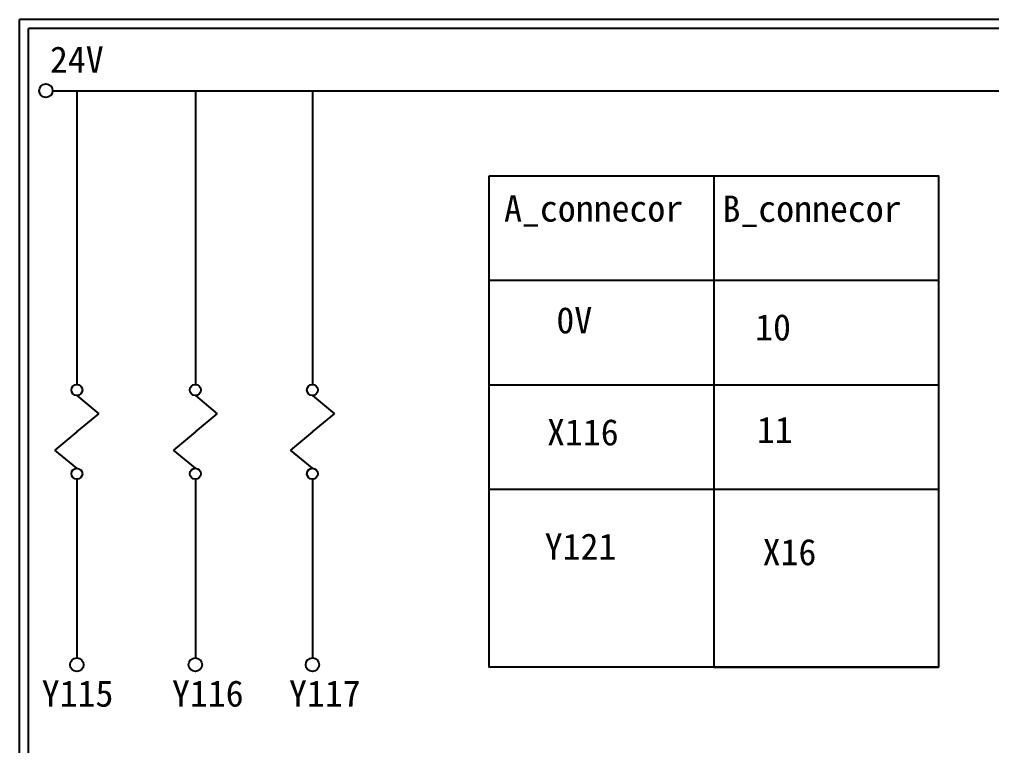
# Model space of a CAD drawing. Extents: x 926 to 1213, y 3 to 207.
# Drawn here: x 925.7 to 1058.6, y 107.6 to 207 of the extents above; entities that cross this region are included whole.
import ezdxf

# ---------------------------------------------------------------- set-up
doc = ezdxf.new("R2010")
doc.units = 0
doc.layers.add('圖框層', color=7, linetype='CONTINUOUS')
doc.layers.add('標尺寸層', color=3, linetype='CONTINUOUS')
doc.styles.add('STSL', font='kaiu.ttf')

msp = doc.modelspace()

# ---------------------------------------------------------------- linework, layer by layer
at = {"layer": '圖框層', "color": 7}
for p, q in [((1212.74, 206.97), (925.74, 206.97)), ((925.74, 3), (925.74, 206.97)), ((1211.49, 205.72), (926.99, 205.72)), ((926.99, 4.25), (926.99, 205.72))]:
    msp.add_line(p, q, dxfattribs=at)
at = {"layer": '標尺寸層', "color": 7}
for p, q in [((930.28, 197.22), (1207.88, 197.22)), ((933.59, 197.22), (933.59, 157.03)), ((949.79, 197.22), (949.79, 157.03)), ((965.79, 197.22), (965.79, 157.03)), ((933.59, 155.53), (936.59, 153.04)), ((949.79, 155.53), (952.79, 153.04)), ((965.79, 155.53), (968.79, 153.04)), ((933.59, 150.55), (936.59, 153.04)), ((949.79, 150.55), (952.79, 153.04)), ((965.79, 150.55), (968.79, 153.04)), ((933.59, 150.55), (930.59, 148.06)), ((949.79, 150.55), (946.78, 148.06)), ((965.79, 150.55), (962.78, 148.06)), ((933.59, 145.57), (930.59, 148.06)), ((949.79, 145.57), (946.78, 148.06)), ((965.79, 145.57), (962.78, 148.06)), ((933.59, 144.07), (933.59, 119.62)), ((949.79, 144.07), (949.79, 119.62)), ((965.79, 144.07), (965.79, 119.62))]:
    msp.add_line(p, q, dxfattribs=at)
at = {"layer": '標尺寸層'}
for p, q in [((1020.66, 185.59), (1020.66, 118.37)), ((989.95, 171.3), (1051.36, 171.3)), ((989.95, 157), (1051.36, 157)), ((989.95, 142.71), (1051.36, 142.71)), ((1020.66, 118.37), (989.95, 118.37)), ((1020.66, 118.37), (1051.36, 118.37)), ((1051.36, 118.37), (1020.66, 118.37))]:
    msp.add_line(p, q, dxfattribs=at)
msp.add_lwpolyline([(989.95, 185.59), (1051.36, 185.59), (1051.36, 118.37), (989.95, 118.37)], close=True, dxfattribs=at)
at = {"layer": '標尺寸層', "color": 7}
for centre, radius in [((929.36, 197.22), 0.92), ((933.59, 156.28), 0.751), ((949.79, 156.28), 0.751), ((965.79, 156.28), 0.751), ((933.59, 144.82), 0.751), ((949.79, 144.82), 0.751), ((965.79, 144.82), 0.751), ((933.59, 118.7), 0.92), ((949.79, 118.7), 0.92), ((965.79, 118.7), 0.92)]:
    msp.add_circle(centre, radius, dxfattribs=at)

# ---------------------------------------------------------------- texts
at = {"layer": '圖框層', "color": 4, "style": 'STSL'}
for s, p in [('24V', (929.91, 199.68)), ('A_connecor', (991.99, 179.32)), ('B_connecor', (1021.84, 179.28)), ('0V', (999.14, 164.02)), ('10', (1026.31, 163.06)), ('X116', (997.86, 148.7)), ('11', (1026.54, 149.02)), ('Y121', (997.54, 133.06)), ('X16', (1027.33, 132.31)), ('Y115', (928.79, 112.96)), ('Y116', (946.59, 112.96)), ('Y117', (962.59, 112.96))]:
    msp.add_text(s, height=3.6, dxfattribs=at).set_placement(p)

doc.saveas('drawing.dxf')
